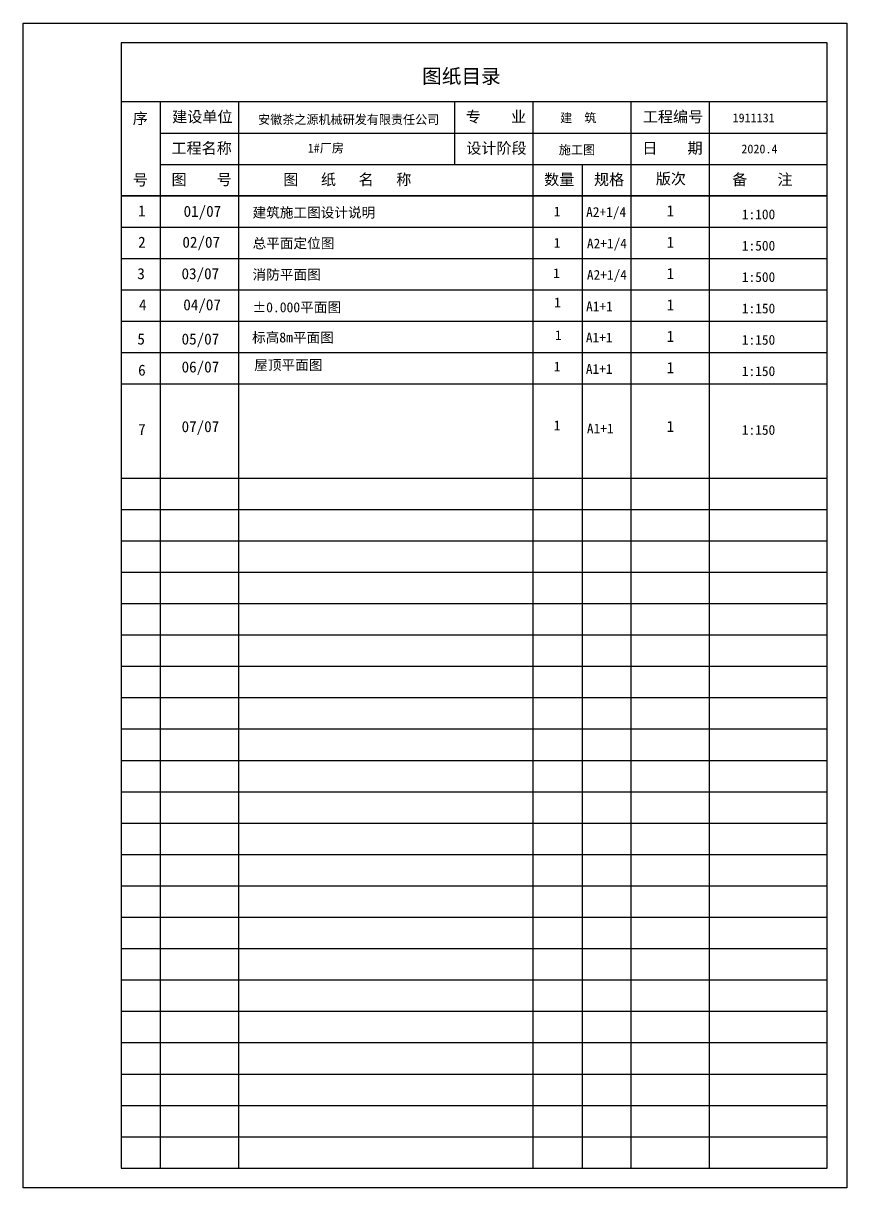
# Model space of a CAD drawing. Extents: x -21908402 to 2681150, y 103181 to 5079726.
# Drawn here: x 1379023 to 1405343, y 515508 to 552732 of the extents above; entities that cross this region are included whole.
import ezdxf
from ezdxf.enums import TextEntityAlignment as Align

# ---------------------------------------------------------------- set-up
doc = ezdxf.new("R2010")
doc.units = 0
doc.header["$LTSCALE"] = 1000
doc.layers.add('PUB_TEXT', color=7, linetype='Continuous')
doc.layers.add('PUB_TITLE', color=4, linetype='Continuous')
doc.styles.add('-宋体', font='', dxfattribs={"width": 0.9})
doc.styles.add('DIM_FONT', font='simplex.shx', dxfattribs={"width": 0.8})
doc.styles.add('HZ2', font='simhei.ttf')
doc.styles.get('-宋体').set_extended_font_data('NSimSun')

msp = doc.modelspace()

# ---------------------------------------------------------------- linework, layer by layer
at = {"layer": 'PUB_TITLE', "color": 4}
for p, q in [((1379023, 552732), (1405343, 552732)), ((1405343, 552732), (1405343, 515508)), ((1404717, 552106), (1382156, 552106)), ((1382156, 552106), (1382156, 516134)), ((1404717, 516134), (1404717, 552106)), ((1383410, 516134), (1383410, 550226)), ((1385916, 516134), (1385916, 550226)), ((1395317, 516134), (1395317, 550226)), ((1398450, 516134), (1398450, 550226)), ((1400957, 516134), (1400957, 550226)), ((1383410, 549223), (1404717, 549223)), ((1383410, 548220), (1404717, 548220)), ((1396883, 548220), (1396883, 516134)), ((1382156, 546215), (1404717, 546215)), ((1382156, 545212), (1404717, 545212)), ((1382156, 545212), (1404717, 545212)), ((1382156, 544210), (1404717, 544210)), ((1382156, 544210), (1404717, 544210)), ((1382156, 543207), (1404717, 543207)), ((1382156, 542204), (1404717, 542204)), ((1382156, 542204), (1404717, 542204)), ((1382156, 541202), (1404717, 541202)), ((1382156, 538193), (1404717, 538193)), ((1382156, 537191), (1404717, 537191)), ((1382156, 536188), (1404717, 536188)), ((1382156, 535185), (1404717, 535185)), ((1382156, 534183), (1404717, 534183)), ((1382156, 533180), (1404717, 533180)), ((1382156, 532177), (1404717, 532177)), ((1382156, 531175), (1404717, 531175)), ((1382156, 530172), (1404717, 530172)), ((1382156, 529169), (1404717, 529169)), ((1382156, 528167), (1404717, 528167)), ((1382156, 527164), (1404717, 527164)), ((1382156, 526161), (1404717, 526161)), ((1382156, 525159), (1404717, 525159)), ((1382156, 524156), (1404717, 524156)), ((1382156, 523153), (1404717, 523153)), ((1382156, 522150), (1404717, 522150)), ((1382156, 521148), (1404717, 521148)), ((1382156, 520145), (1404717, 520145)), ((1382156, 519142), (1404717, 519142)), ((1382156, 518140), (1404717, 518140)), ((1382156, 517137), (1404717, 517137)), ((1382156, 516134), (1404717, 516134)), ((1405343, 515508), (1379023, 515508))]:
    msp.add_line(p, q, dxfattribs=at)
at = {"layer": 'PUB_TITLE', "color": 7}
msp.add_line((1392810, 550226), (1392810, 548220), dxfattribs=at)
at = {"layer": 'PUB_TITLE', "color": 4}
msp.add_lwpolyline([(1379023, 552732), (1405343, 552732), (1405343, 515508), (1379023, 515508)], close=True, dxfattribs=at)
at = {"layer": 'PUB_TITLE', "color": 4, "const_width": 50.1}
for points in [[(1382156, 550226), (1404717, 550226)], [(1382156, 547218), (1404717, 547218)]]:
    msp.add_lwpolyline(points, dxfattribs=at)

# ---------------------------------------------------------------- texts
at = {"color": 7, "style": 'DIM_FONT', "width": 0.8, "flags": 9}
for tag, s in [('YSIZE', '1000'), ('XSIZE', '3000')]:
    msp.add_attdef(tag, (1385916, 549223), s, height=0.627, dxfattribs=at)
at = {"layer": 'PUB_TEXT', "color": 7}
for s, height, style, p in [('图纸目录', 459.9, 'HZ2', (1391773, 550811)), ('建设单位', 353.7, 'HZ2', (1383781, 549568)), ('安徽茶之源机械研发有限责任公司', 283, 'HZ2', (1386529, 549511)), ('专    业', 353.7, 'HZ2', (1393166, 549568)), ('建  筑', 283, 'HZ2', (1396184, 549568)), ('工程编号', 353.7, 'HZ2', (1398826, 549568)), ('1911131', 283, 'HZ2', (1401695, 549568)), ('工程名称', 353.7, 'HZ2', (1383758, 548565)), ('1#厂房', 283, 'HZ2', (1388115, 548601)), ('设计阶段', 353.7, 'HZ2', (1393182, 548565)), ('施工图', 283, 'HZ2', (1396142, 548545)), ('日    期', 353.7, 'HZ2', (1398811, 548565)), ('图   纸   名   称', 353.75, 'HZ2', (1387332, 547562)), ('数量', 353.7, 'HZ2', (1395672, 547562)), ('规格', 353.7, 'HZ2', (1397265, 547562)), ('版次', 353.7, 'HZ2', (1399242, 547587)), ('备    注', 353.7, 'HZ2', (1401685, 547562)), ('图    号', 353.7, 'HZ2', (1383761, 547562)), ('1', 354, 'HZ2', (1382694, 546560)), ('01/07', 353.7, 'HZ2', (1384147, 546545)), ('建筑施工图设计说明', 319.3, 'HZ2', (1386352, 546524)), ('1', 313, '-宋体', (1395980, 546560)), ('A2+1/4', 313.3, '-宋体', (1397015, 546543)), ('1', 354, 'HZ2', (1399585, 546560)), ('1:100', 313.3, '-宋体', (1401993, 546468)), ('2', 354, 'HZ2', (1382694, 545557)), ('02/07', 353.7, 'HZ2', (1384109, 545557)), ('总平面定位图', 319.3, 'HZ2', (1386352, 545541)), ('1', 313, '-宋体', (1395980, 545557)), ('A2+1/4', 313.3, '-宋体', (1397039, 545536)), ('1', 354, 'HZ2', (1399585, 545557)), ('1:500', 313.3, '-宋体', (1401993, 545465)), ('3', 354, 'HZ2', (1382667, 544551)), ('03/07', 353.7, 'HZ2', (1384081, 544551)), ('消防平面图', 319.3, 'HZ2', (1386352, 544539)), ('1', 313, '-宋体', (1395960, 544587)), ('A2+1/4', 313.3, '-宋体', (1397039, 544534)), ('1', 354, 'HZ2', (1399585, 544554)), ('1:500', 313.3, '-宋体', (1401993, 544463)), ('4', 354, 'HZ2', (1382722, 543556)), ('04/07', 353.7, 'HZ2', (1384137, 543556)), ('1', 313, '-宋体', (1395993, 543654)), ('1', 354, 'HZ2', (1399585, 543552)), ('%%P0.000平面图', 319.26, 'HZ2', (1386352, 543494)), ('A1+1', 313.3, '-宋体', (1397013, 543526)), ('1:150', 313.3, '-宋体', (1401993, 543460)), ('5', 354, 'HZ2', (1382669, 542462)), ('05/07', 353.7, 'HZ2', (1384083, 542462)), ('标高8m平面图', 319.3, 'HZ2', (1386336, 542530)), ('1', 313, '-宋体', (1396018, 542607)), ('A1+1', 313.3, '-宋体', (1397006, 542528)), ('1', 354, 'HZ2', (1399585, 542549)), ('1:150', 313.3, '-宋体', (1401993, 542457)), ('6', 354, 'HZ2', (1382694, 541468)), ('06/07', 353.7, 'HZ2', (1384083, 541570)), ('1', 313, '-宋体', (1395980, 541601)), ('A1+1', 313.3, '-宋体', (1397006, 541526)), ('1', 354, 'HZ2', (1399585, 541546)), ('1:150', 313.3, '-宋体', (1401993, 541455)), ('7', 354, 'HZ2', (1382694, 539570)), ('07/07', 353.7, 'HZ2', (1384083, 539662)), ('1', 313, '-宋体', (1395980, 539723)), ('A1+1', 313.3, '-宋体', (1397039, 539621)), ('1', 354, 'HZ2', (1399585, 539669)), ('1:150', 313.3, '-宋体', (1401993, 539577))]:
    msp.add_text(s, height=height, dxfattribs=dict(at, style=style)).set_placement(p)
at = {"layer": 'PUB_TEXT', "color": 7, "style": 'HZ2'}
for s, height, p in [('序', 354, (1382764, 549699)), ('2020.4', 283, (1402554, 548713)), ('号', 354, (1382764, 547725))]:
    msp.add_text(s, height=height, dxfattribs=at).set_placement(p, align=Align.MIDDLE)
at = {"layer": 'PUB_TEXT', "color": 7, "insert": (1386405, 541968), "char_height": 319.3, "width": 6000, "attachment_point": 1, "style": 'HZ2'}
msp.add_mtext('屋顶平面图', dxfattribs=at)

doc.saveas('drawing.dxf')
